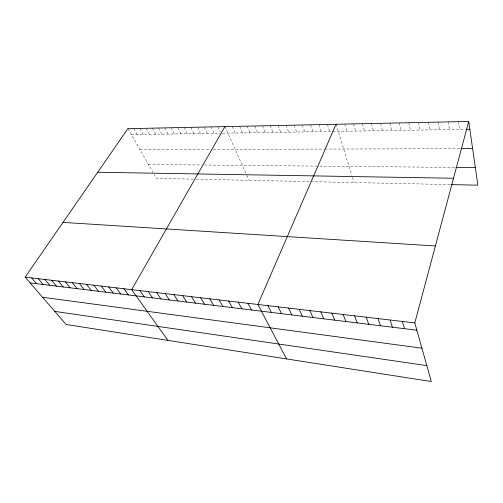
<?xml version="1.0" encoding="UTF-8"?>
<svg xmlns="http://www.w3.org/2000/svg" width="503" height="503" viewBox="0 0 503 503"><rect width="100%" height="100%" fill="white"/><g stroke="black" fill="none" stroke-linecap="round" stroke-linejoin="round"><path stroke-width="0.38" stroke-dasharray="2.52 1.89" d="M131.302 134.659L220.144 133.245M222.445 133.207L465.445 129.334M139.897 149.636L210.474 149.422M213.41 149.416L324.095 149.083M324.837 149.077L460.327 148.668M148.423 164.487L201.653 164.997M204.476 165.022L316.821 166.097M319.701 166.128L455.171 167.424M193.347 179.143L156.389 178.358L154.144 174.44M196.403 179.206L310.112 181.621M310.873 181.633L451.059 184.607M127.863 128.674L153.006 172.472M133.861 128.548L137.275 134.565M139.922 128.416L143.305 134.471M146.052 128.29L149.404 134.376M152.239 128.158L155.565 134.276M158.495 128.026L161.79 134.175M164.821 127.888L168.084 134.075M171.209 127.756L174.44 133.974M177.672 127.617L180.866 133.873M184.199 127.479L187.361 133.767M190.8 127.341L193.925 133.666M197.472 127.202L200.559 133.559M204.218 127.058L207.267 133.452M211.034 126.913L214.045 133.345M217.931 126.769L220.308 131.943M224.904 126.618L245.936 173.277M246.898 175.409L249.111 180.326M232.241 126.467L235.127 133.006M239.661 126.31L242.503 132.893M247.168 126.146L249.966 132.773M254.763 125.989L257.517 132.647M262.453 125.825L265.156 132.528M270.23 125.662L272.884 132.402M278.109 125.492L280.712 132.283M286.081 125.322L288.628 132.157M294.148 125.153L296.644 132.025M302.316 124.983L304.755 131.899M310.584 124.807L312.967 131.767M318.959 124.631L321.279 131.635M327.434 124.448L329.698 131.497M336.023 124.266L351.83 175.233M352.452 177.251L354.099 182.551M344.712 124.084L346.85 131.226M353.521 123.901L355.59 131.088M362.437 123.707L364.442 130.943M371.472 123.518L373.408 130.805M380.626 123.323L382.487 130.661M389.9 123.128L391.686 130.51M399.294 122.927L401.01 130.365M408.813 122.726L410.448 130.214M418.465 122.525L420.018 130.057M428.242 122.317L429.713 129.906M438.157 122.11L439.54 129.749M448.198 121.896L449.5 129.592M458.384 121.682L459.597 129.428"/><path stroke-width="0.75" d="M414.812 322.907L468.714 121.462L127.863 128.674L25.15 277.147L66.132 324.492L431.316 381.538L414.812 322.907L25.15 277.147M336.023 124.266L257.876 304.478L286.578 358.928M224.904 126.618L131.685 289.659L167.92 340.393M466.18 129.321L469.833 129.265M461.088 148.668L472.613 148.63M455.9 167.43L475.335 167.618M97.72 172.246L453.517 178.257M451.059 184.607L477.85 185.179L468.714 121.462M63.02 222.401L435.397 245.973M30.142 282.912L416.868 330.213M42.56 297.26L421.929 348.195M54.783 311.382L426.833 365.612M31.639 277.914L36.606 283.705M38.209 278.681L43.145 284.503M44.868 279.467L49.766 285.314M51.602 280.253L56.474 286.138M58.423 281.058L63.265 286.968M65.327 281.869L70.137 287.804M72.325 282.686L77.097 288.659M79.411 283.522L84.146 289.521M86.591 284.365L91.288 290.394M93.86 285.22L98.519 291.281M101.229 286.081L105.844 292.174M108.692 286.962L113.269 293.079M116.25 287.848L120.783 294.004M123.914 288.747L128.403 294.934M139.872 290.621L144.26 296.871M148.178 291.595L152.516 297.883M156.596 292.583L160.885 298.908M165.141 293.589L169.373 299.945M173.812 294.607L177.98 300.995M182.608 295.638L186.72 302.064M191.53 296.688L195.579 303.152M200.584 297.751L204.57 304.252M209.776 298.826L213.7 305.365M219.107 299.926L222.955 306.497M228.582 301.039L232.355 307.647M238.196 302.165L241.899 308.817M247.96 303.315L251.588 309.999M267.948 305.661L271.406 312.426M278.178 306.861L281.554 313.665M288.565 308.081L291.853 314.922M299.128 309.32L302.322 316.205M309.854 310.577L312.954 317.506M320.757 311.86L323.756 318.827M331.835 313.162L334.734 320.166M343.103 314.482L345.894 321.536M354.558 315.827L357.231 322.92M366.203 317.198L368.762 324.328M378.042 318.588L380.488 325.768M390.089 320.002L392.409 327.22M402.343 321.442L404.531 328.704"/></g></svg>
